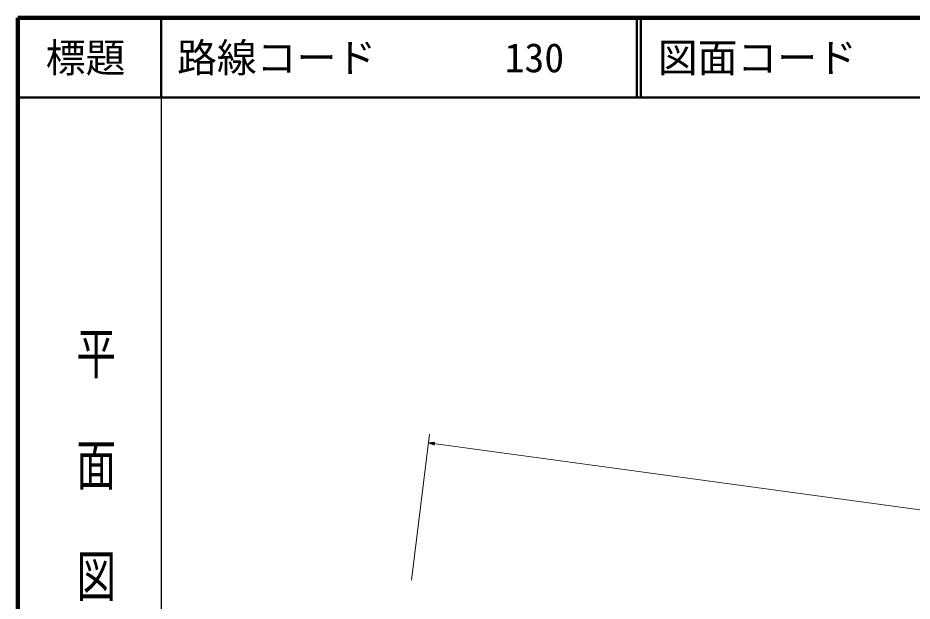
# Model space of a CAD drawing. Units: millimetres, scale not verified. Extents: x 40000 to 680000, y 20000 to 380000.
# Drawn here: x 40000 to 152334, y 306760 to 380000 of the extents above; entities that cross this region are included whole.
import ezdxf
from ezdxf.enums import TextEntityAlignment as Align

# ---------------------------------------------------------------- set-up
doc = ezdxf.new("R2010")
doc.units = ezdxf.units.MM
doc.header["$LTSCALE"] = 1000
for name, color, linetype, lineweight in [('M-BGD-HTXT', 7, 'Continuous', 13), ('M-TTL', 2, 'Continuous', 140), ('M-TTL-BAND', 7, 'Continuous', 25), ('M-TTL-LINE', 7, 'Continuous', 50)]:
    doc.layers.add(name, color=color, linetype=linetype, lineweight=lineweight)
doc.layers.add('M-TTL-TXT', color=7, linetype='Continuous')
doc.styles.add('@ＭＳ ゴシック', font='')
doc.styles.add('ＭＳ ゴシック', font='')
doc.styles.get('@ＭＳ ゴシック').set_extended_font_data('@MS Gothic')
doc.styles.get('ＭＳ ゴシック').set_extended_font_data('MS Gothic')

msp = doc.modelspace()

# ---------------------------------------------------------------- linework, layer by layer
at = {"layer": 'M-BGD-HTXT'}
for p, q in [((89430, 309369), (91723, 327743)), ((91584, 326625), (186020, 313773))]:
    msp.add_line(p, q, dxfattribs=at)
for points in [[(91584, 326625), (92302, 326338), (92352, 326710)], [(91736, 326604), (92298, 326660), (92263, 326400)], [(91810, 326594), (92267, 326636), (92239, 326432)], [(91887, 326584), (92235, 326612), (92215, 326464)], [(91961, 326574), (92203, 326588), (92191, 326495)]]:
    msp.add_lwpolyline(points, close=True, dxfattribs=at)
for points in [[(91660, 326615), (92330, 326685), (92287, 326369), (91662, 326615)], [(92169, 326546), (92037, 326564), (92172, 326564), (92166, 326527), (92037, 326564)]]:
    msp.add_lwpolyline(points, dxfattribs=at)
msp.add_arc((71449, 127641), 200000, 84.22192, 84.22205, dxfattribs=at)
at = {"layer": 'M-TTL'}
for p, q in [((40000, 380000), (40000, 20000)), ((680000, 380000), (40000, 380000))]:
    msp.add_line(p, q, dxfattribs=at)
at = {"layer": 'M-TTL-BAND'}
msp.add_line((58000, 370000), (58000, 20000), dxfattribs=at)
at = {"layer": 'M-TTL-LINE'}
for p, q in [((58000, 380000), (58000, 370000)), ((117750, 380000), (117750, 370000)), ((118250, 380000), (118250, 370000)), ((40000, 370000), (680000, 370000))]:
    msp.add_line(p, q, dxfattribs=at)

# ---------------------------------------------------------------- texts
at = {"layer": 'M-TTL-BAND', "style": '@ＭＳ ゴシック', "width": 1.4}
msp.add_text('平  面  図', height=3666, rotation=270, dxfattribs=at).set_placement((49777, 306475), align=Align.MIDDLE_RIGHT)
at = {"layer": 'M-TTL-TXT', "style": 'ＭＳ ゴシック'}
msp.add_text('標題', height=3666, dxfattribs=at).set_placement((48500, 375000), align=Align.MIDDLE_CENTER)
for s, p in [('路線コード', (60000, 375000)), ('130', (101142, 375000)), ('図面コード', (120380, 375000))]:
    msp.add_text(s, height=3666, dxfattribs=at).set_placement(p, align=Align.MIDDLE_LEFT)

doc.saveas('drawing.dxf')
